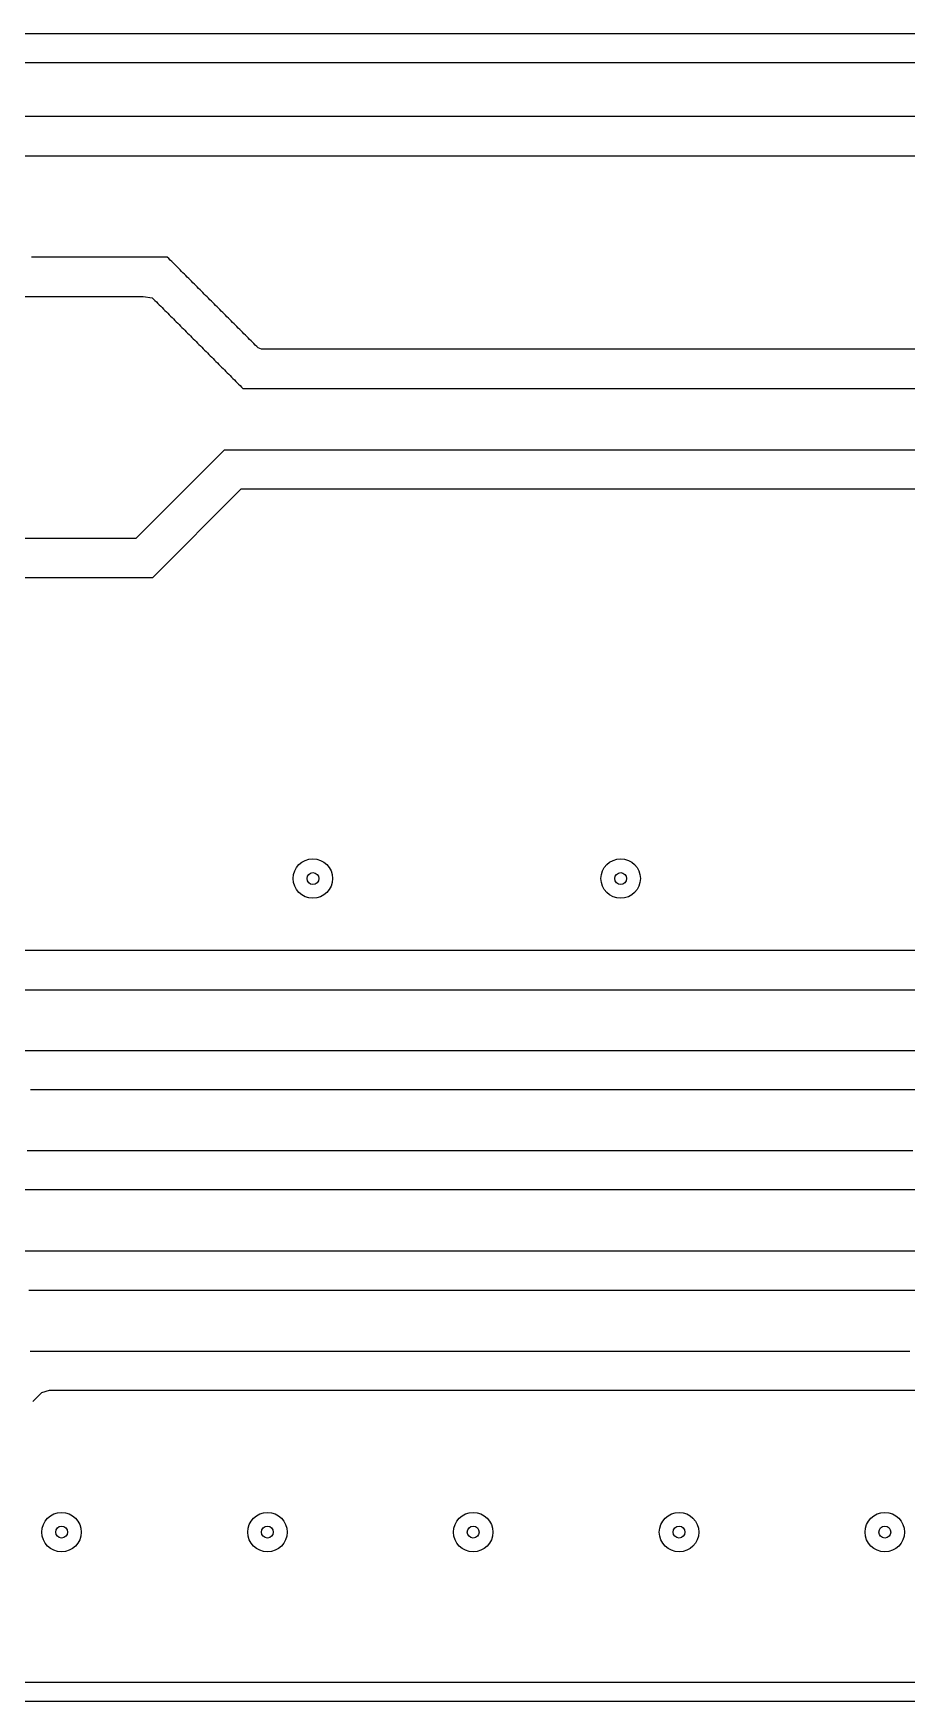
# Model space of a CAD drawing. Extents: x 0 to 220, y 0 to 42.
# Drawn here: x 175.04 to 197.19, y 0 to 42.3 of the extents above; entities that cross this region are included whole.
import ezdxf

# ---------------------------------------------------------------- set-up
doc = ezdxf.new("R2010")
doc.units = 0
doc.layers.get('0').update_dxf_attribs({"linetype": 'CONTINUOUS'})

msp = doc.modelspace()

# ---------------------------------------------------------------- linework, layer by layer
for points in [[(219.6, 42.3), (219.6, 0), (0, 0), (0, 42.3)], [(218.769, 39.299), (218.769, 3.629), (215.628, 0.488), (55.254, 0.488), (51.691, 4.051), (51.691, 38.068), (55.184, 41.561), (216.507, 41.561)]]:
    msp.add_lwpolyline(points, close=True)
for points in [[(121.354, 9.896), (140.956, 29.498), (177.647, 29.498), (179.893, 31.744), (208.415, 31.744), (208.415, 31.924), (211.585, 31.924), (211.585, 30.574), (208.415, 30.574), (208.415, 30.744), (180.307, 30.744), (178.061, 28.498), (141.37, 28.498), (121.768, 8.896)], [(127.955, 10.491), (135.508, 18.044), (208.415, 18.044), (208.415, 17.874), (211.585, 17.874), (211.585, 19.224), (208.415, 19.224), (208.415, 19.044), (135.094, 19.044), (126.955, 10.905)]]:
    msp.add_lwpolyline(points)
msp.add_polyline3d([(211.585, 28.034, 0), (211.585, 28.211, 0), (212.811, 28.211, 0), (214.401, 29.801, 0), (214.401, 35.432, 0), (209.641, 40.192, 0), (61.579, 40.192, 0), (56.836, 35.449, 0), (56.836, 32.585, 0), (56.645, 32.585, 0), (56.645, 29.415, 0), (57.995, 29.415, 0), (57.995, 32.585, 0), (57.836, 32.585, 0), (57.836, 35.034, 0), (61.994, 39.192, 0), (209.226, 39.192, 0), (213.401, 35.017, 0), (213.401, 30.216, 0), (212.396, 29.211, 0), (211.585, 29.211, 0), (211.585, 29.384, 0), (208.415, 29.384, 0), (208.415, 28.034, 0)], close=True)
for points in [[(197.45, 34.294, 0), (197.023, 34.294, 0), (196.597, 34.294, 0), (196.171, 34.294, 0), (195.745, 34.294, 0), (195.319, 34.294, 0), (194.893, 34.294, 0), (194.466, 34.294, 0), (194.04, 34.294, 0), (193.614, 34.294, 0), (193.188, 34.294, 0), (192.762, 34.294, 0), (192.336, 34.294, 0), (191.91, 34.294, 0), (191.483, 34.294, 0), (191.057, 34.294, 0), (190.631, 34.294, 0), (190.205, 34.294, 0), (189.779, 34.294, 0), (189.353, 34.294, 0), (188.926, 34.294, 0), (188.5, 34.294, 0), (188.074, 34.294, 0), (187.648, 34.294, 0), (187.222, 34.294, 0), (186.796, 34.294, 0), (186.369, 34.294, 0), (185.943, 34.294, 0), (185.517, 34.294, 0), (185.091, 34.294, 0), (184.665, 34.294, 0), (184.239, 34.294, 0), (183.812, 34.294, 0), (183.386, 34.294, 0), (182.96, 34.294, 0), (182.534, 34.294, 0), (182.108, 34.294, 0), (181.682, 34.294, 0), (181.255, 34.294, 0), (180.829, 34.294, 0), (180.742, 34.325, 0), (180.706, 34.361, 0), (180.67, 34.397, 0), (180.634, 34.433, 0), (180.598, 34.469, 0), (180.562, 34.505, 0), (180.526, 34.541, 0), (180.49, 34.577, 0), (180.454, 34.613, 0), (180.419, 34.649, 0), (180.383, 34.685, 0), (180.347, 34.721, 0), (180.311, 34.757, 0), (180.275, 34.792, 0), (180.239, 34.828, 0), (180.203, 34.864, 0), (180.167, 34.9, 0), (180.131, 34.936, 0), (180.095, 34.972, 0), (180.059, 35.008, 0), (180.023, 35.044, 0), (179.987, 35.08, 0), (179.951, 35.116, 0), (179.915, 35.152, 0), (179.879, 35.188, 0), (179.844, 35.224, 0), (179.808, 35.26, 0), (179.772, 35.295, 0), (179.736, 35.331, 0), (179.7, 35.367, 0), (179.664, 35.403, 0), (179.628, 35.439, 0), (179.592, 35.475, 0), (179.556, 35.511, 0), (179.52, 35.547, 0), (179.484, 35.583, 0), (179.448, 35.619, 0), (179.412, 35.655, 0), (179.376, 35.691, 0), (179.34, 35.727, 0), (179.304, 35.763, 0), (179.269, 35.799, 0), (179.233, 35.835, 0), (179.197, 35.87, 0), (179.161, 35.907, 0), (179.125, 35.942, 0), (179.089, 35.978, 0), (179.053, 36.014, 0), (179.017, 36.05, 0), (178.981, 36.086, 0), (178.945, 36.122, 0), (178.909, 36.158, 0), (178.873, 36.194, 0), (178.837, 36.23, 0), (178.801, 36.266, 0), (178.765, 36.302, 0), (178.729, 36.338, 0), (178.694, 36.374, 0), (178.658, 36.41, 0), (178.622, 36.446, 0), (178.586, 36.481, 0), (178.55, 36.517, 0), (178.514, 36.553, 0), (178.478, 36.589, 0), (178.437, 36.625, 0), (177.575, 36.625, 0), (176.714, 36.625, 0), (175.853, 36.625, 0), (174.992, 36.625, 0)], [(174.435, 35.625, 0), (175.283, 35.625, 0), (176.131, 35.625, 0), (176.98, 35.625, 0), (177.828, 35.625, 0), (178.055, 35.597, 0), (178.091, 35.562, 0), (178.127, 35.526, 0), (178.163, 35.49, 0), (178.199, 35.454, 0), (178.235, 35.418, 0), (178.271, 35.382, 0), (178.307, 35.346, 0), (178.343, 35.31, 0), (178.379, 35.274, 0), (178.415, 35.238, 0), (178.451, 35.202, 0), (178.487, 35.166, 0), (178.523, 35.13, 0), (178.559, 35.094, 0), (178.595, 35.059, 0), (178.63, 35.023, 0), (178.666, 34.987, 0), (178.702, 34.951, 0), (178.738, 34.915, 0), (178.774, 34.879, 0), (178.81, 34.843, 0), (178.846, 34.807, 0), (178.882, 34.771, 0), (178.918, 34.735, 0), (178.954, 34.699, 0), (178.99, 34.663, 0), (179.026, 34.627, 0), (179.062, 34.591, 0), (179.098, 34.555, 0), (179.134, 34.519, 0), (179.17, 34.483, 0), (179.205, 34.447, 0), (179.241, 34.412, 0), (179.277, 34.376, 0), (179.313, 34.34, 0), (179.349, 34.304, 0), (179.385, 34.268, 0), (179.421, 34.232, 0), (179.457, 34.196, 0), (179.493, 34.16, 0), (179.529, 34.124, 0), (179.565, 34.088, 0), (179.601, 34.052, 0), (179.637, 34.016, 0), (179.673, 33.98, 0), (179.709, 33.944, 0), (179.745, 33.908, 0), (179.78, 33.873, 0), (179.816, 33.837, 0), (179.852, 33.801, 0), (179.888, 33.765, 0), (179.924, 33.729, 0), (179.96, 33.693, 0), (179.996, 33.657, 0), (180.032, 33.621, 0), (180.068, 33.585, 0), (180.104, 33.549, 0), (180.14, 33.513, 0), (180.176, 33.477, 0), (180.212, 33.441, 0), (180.248, 33.405, 0), (180.284, 33.369, 0), (180.32, 33.333, 0), (180.355, 33.297, 0), (180.749, 33.294, 0), (181.182, 33.294, 0), (181.615, 33.294, 0), (182.047, 33.294, 0), (182.48, 33.294, 0), (182.912, 33.294, 0), (183.345, 33.294, 0), (183.777, 33.294, 0), (184.21, 33.294, 0), (184.642, 33.294, 0), (185.075, 33.294, 0), (185.507, 33.294, 0), (185.94, 33.294, 0), (186.373, 33.294, 0), (186.805, 33.294, 0), (187.238, 33.294, 0), (187.67, 33.294, 0), (188.103, 33.294, 0), (188.535, 33.294, 0), (188.968, 33.294, 0), (189.4, 33.294, 0), (189.833, 33.294, 0), (190.265, 33.294, 0), (190.698, 33.294, 0), (191.131, 33.294, 0), (191.563, 33.294, 0), (191.996, 33.294, 0), (192.428, 33.294, 0), (192.861, 33.294, 0), (193.293, 33.294, 0), (193.726, 33.294, 0), (194.158, 33.294, 0), (194.591, 33.294, 0), (195.024, 33.294, 0), (195.456, 33.294, 0), (195.889, 33.294, 0), (196.321, 33.294, 0), (196.754, 33.294, 0), (197.186, 33.294, 0), (197.619, 33.294, 0)], [(174.411, 16.514, 0), (175.142, 16.514, 0), (175.872, 16.514, 0), (176.602, 16.514, 0), (177.333, 16.514, 0), (178.063, 16.514, 0), (178.794, 16.514, 0), (179.524, 16.514, 0), (180.254, 16.514, 0), (180.985, 16.514, 0), (181.715, 16.514, 0), (182.446, 16.514, 0), (183.176, 16.514, 0), (183.907, 16.514, 0), (184.637, 16.514, 0), (185.367, 16.514, 0), (186.098, 16.514, 0), (186.828, 16.514, 0), (187.559, 16.514, 0), (188.289, 16.514, 0), (189.019, 16.514, 0), (189.75, 16.514, 0), (190.48, 16.514, 0), (191.211, 16.514, 0), (191.941, 16.514, 0), (192.671, 16.514, 0), (193.402, 16.514, 0), (194.132, 16.514, 0), (194.863, 16.514, 0), (195.593, 16.514, 0), (196.324, 16.514, 0), (197.054, 16.514, 0), (197.784, 16.514, 0)], [(197.403, 15.514, 0), (196.679, 15.514, 0), (195.955, 15.514, 0), (195.232, 15.514, 0), (194.508, 15.514, 0), (193.784, 15.514, 0), (193.061, 15.514, 0), (192.337, 15.514, 0), (191.613, 15.514, 0), (190.89, 15.514, 0), (190.166, 15.514, 0), (189.442, 15.514, 0), (188.719, 15.514, 0), (187.995, 15.514, 0), (187.271, 15.514, 0), (186.548, 15.514, 0), (185.824, 15.514, 0), (185.1, 15.514, 0), (184.377, 15.514, 0), (183.653, 15.514, 0), (182.929, 15.514, 0), (182.206, 15.514, 0), (181.482, 15.514, 0), (180.758, 15.514, 0), (180.035, 15.514, 0), (179.311, 15.514, 0), (178.587, 15.514, 0), (177.864, 15.514, 0), (177.14, 15.514, 0), (176.416, 15.514, 0), (175.693, 15.514, 0), (174.969, 15.514, 0)], [(174.885, 13.974, 0), (175.586, 13.974, 0), (176.288, 13.974, 0), (176.99, 13.974, 0), (177.692, 13.974, 0), (178.394, 13.974, 0), (179.096, 13.974, 0), (179.798, 13.974, 0), (180.5, 13.974, 0), (181.202, 13.974, 0), (181.904, 13.974, 0), (182.606, 13.974, 0), (183.308, 13.974, 0), (184.009, 13.974, 0), (184.711, 13.974, 0), (185.413, 13.974, 0), (186.115, 13.974, 0), (186.817, 13.974, 0), (187.519, 13.974, 0), (188.221, 13.974, 0), (188.923, 13.974, 0), (189.625, 13.974, 0), (190.327, 13.974, 0), (191.029, 13.974, 0), (191.731, 13.974, 0), (192.433, 13.974, 0), (193.134, 13.974, 0), (193.836, 13.974, 0), (194.538, 13.974, 0), (195.24, 13.974, 0), (195.942, 13.974, 0), (196.644, 13.974, 0), (197.346, 13.974, 0)], [(197.506, 12.974, 0), (196.811, 12.974, 0), (196.116, 12.974, 0), (195.421, 12.974, 0), (194.726, 12.974, 0), (194.03, 12.974, 0), (193.335, 12.974, 0), (192.64, 12.974, 0), (191.945, 12.974, 0), (191.25, 12.974, 0), (190.555, 12.974, 0), (189.859, 12.974, 0), (189.164, 12.974, 0), (188.469, 12.974, 0), (187.774, 12.974, 0), (187.079, 12.974, 0), (186.384, 12.974, 0), (185.688, 12.974, 0), (184.993, 12.974, 0), (184.298, 12.974, 0), (183.603, 12.974, 0), (182.908, 12.974, 0), (182.213, 12.974, 0), (181.517, 12.974, 0), (180.822, 12.974, 0), (180.127, 12.974, 0), (179.432, 12.974, 0), (178.737, 12.974, 0), (178.042, 12.974, 0), (177.346, 12.974, 0), (176.651, 12.974, 0), (175.956, 12.974, 0), (175.261, 12.974, 0), (174.566, 12.974, 0)], [(174.655, 11.428, 0), (175.24, 11.428, 0), (175.825, 11.428, 0), (176.409, 11.428, 0), (176.994, 11.428, 0), (177.579, 11.428, 0), (178.164, 11.428, 0), (178.749, 11.428, 0), (179.334, 11.428, 0), (179.919, 11.428, 0), (180.503, 11.428, 0), (181.088, 11.428, 0), (181.673, 11.428, 0), (182.258, 11.428, 0), (182.843, 11.428, 0), (183.428, 11.428, 0), (184.013, 11.428, 0), (184.597, 11.428, 0), (185.182, 11.428, 0), (185.767, 11.428, 0), (186.352, 11.428, 0), (186.937, 11.428, 0), (187.522, 11.428, 0), (188.107, 11.428, 0), (188.691, 11.428, 0), (189.276, 11.428, 0), (189.861, 11.428, 0), (190.446, 11.428, 0), (191.031, 11.428, 0), (191.616, 11.428, 0), (192.201, 11.428, 0), (192.785, 11.428, 0), (193.37, 11.428, 0), (193.955, 11.428, 0), (194.54, 11.428, 0), (195.125, 11.428, 0), (195.71, 11.428, 0), (196.295, 11.428, 0), (196.879, 11.428, 0), (197.464, 11.428, 0)], [(197.472, 10.428, 0), (196.893, 10.428, 0), (196.315, 10.428, 0), (195.737, 10.428, 0), (195.159, 10.428, 0), (194.581, 10.428, 0), (194.003, 10.428, 0), (193.425, 10.428, 0), (192.847, 10.428, 0), (192.269, 10.428, 0), (191.691, 10.428, 0), (191.113, 10.428, 0), (190.535, 10.428, 0), (189.957, 10.428, 0), (189.378, 10.428, 0), (188.8, 10.428, 0), (188.222, 10.428, 0), (187.644, 10.428, 0), (187.066, 10.428, 0), (186.488, 10.428, 0), (185.91, 10.428, 0), (185.332, 10.428, 0), (184.754, 10.428, 0), (184.176, 10.428, 0), (183.598, 10.428, 0), (183.02, 10.428, 0), (182.442, 10.428, 0), (181.863, 10.428, 0), (181.285, 10.428, 0), (180.707, 10.428, 0), (180.129, 10.428, 0), (179.551, 10.428, 0), (178.973, 10.428, 0), (178.395, 10.428, 0), (177.817, 10.428, 0), (177.239, 10.428, 0), (176.661, 10.428, 0), (176.083, 10.428, 0), (175.505, 10.428, 0), (174.927, 10.428, 0)], [(174.962, 8.887, 0), (175.506, 8.887, 0), (176.05, 8.887, 0), (176.594, 8.887, 0), (177.138, 8.887, 0), (177.682, 8.887, 0), (178.226, 8.887, 0), (178.77, 8.887, 0), (179.314, 8.887, 0), (179.858, 8.887, 0), (180.402, 8.887, 0), (180.946, 8.887, 0), (181.49, 8.887, 0), (182.034, 8.887, 0), (182.578, 8.887, 0), (183.122, 8.887, 0), (183.666, 8.887, 0), (184.21, 8.887, 0), (184.754, 8.887, 0), (185.298, 8.887, 0), (185.842, 8.887, 0), (186.386, 8.887, 0), (186.93, 8.887, 0), (187.474, 8.887, 0), (188.018, 8.887, 0), (188.562, 8.887, 0), (189.106, 8.887, 0), (189.65, 8.887, 0), (190.194, 8.887, 0), (190.738, 8.887, 0), (191.283, 8.887, 0), (191.827, 8.887, 0), (192.371, 8.887, 0), (192.915, 8.887, 0), (193.459, 8.887, 0), (194.003, 8.887, 0), (194.547, 8.887, 0), (195.091, 8.887, 0), (195.635, 8.887, 0), (196.179, 8.887, 0), (196.723, 8.887, 0), (197.267, 8.887, 0)], [(197.469, 7.887, 0), (196.931, 7.887, 0), (196.394, 7.887, 0), (195.857, 7.887, 0), (195.32, 7.887, 0), (194.782, 7.887, 0), (194.245, 7.887, 0), (193.708, 7.887, 0), (193.17, 7.887, 0), (192.633, 7.887, 0), (192.096, 7.887, 0), (191.559, 7.887, 0), (191.021, 7.887, 0), (190.484, 7.887, 0), (189.947, 7.887, 0), (189.409, 7.887, 0), (188.872, 7.887, 0), (188.335, 7.887, 0), (187.798, 7.887, 0), (187.26, 7.887, 0), (186.723, 7.887, 0), (186.186, 7.887, 0), (185.648, 7.887, 0), (185.111, 7.887, 0), (184.574, 7.887, 0), (184.037, 7.887, 0), (183.499, 7.887, 0), (182.962, 7.887, 0), (182.425, 7.887, 0), (181.887, 7.887, 0), (181.35, 7.887, 0), (180.813, 7.887, 0), (180.276, 7.887, 0), (179.738, 7.887, 0), (179.201, 7.887, 0), (178.664, 7.887, 0), (178.126, 7.887, 0), (177.589, 7.887, 0), (177.052, 7.887, 0), (176.515, 7.887, 0), (175.977, 7.887, 0), (175.44, 7.887, 0), (175.249, 7.832, 0), (175.175, 7.758, 0), (175.102, 7.685, 0), (175.028, 7.611, 0)]]:
    msp.add_polyline3d(points)
for centre, radius in [((182.132, 20.869), 0.5), ((189.937, 20.869), 0.5), ((182.132, 20.869), 0.15), ((189.937, 20.869), 0.15), ((175.758, 4.299), 0.5), ((180.978, 4.299), 0.5), ((186.197, 4.299), 0.5), ((191.417, 4.299), 0.5), ((196.636, 4.299), 0.5), ((175.758, 4.299), 0.15), ((180.978, 4.299), 0.15), ((186.197, 4.299), 0.15), ((191.417, 4.299), 0.15), ((196.636, 4.299), 0.15)]:
    msp.add_circle(centre, radius)

doc.saveas('drawing.dxf')
